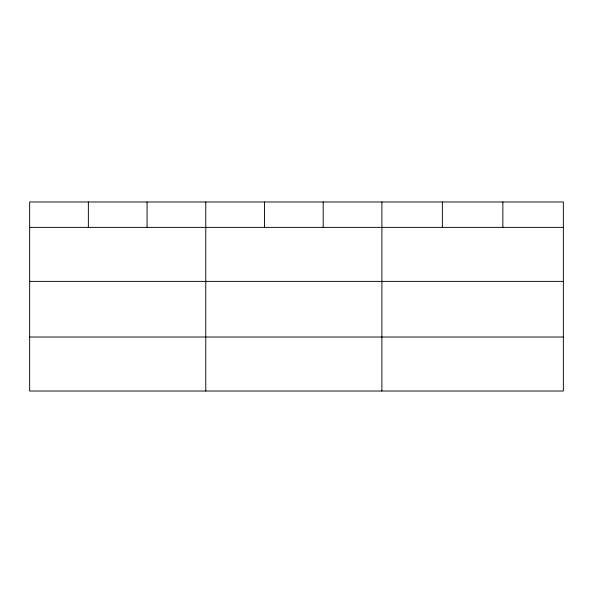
<?xml version="1.0" encoding="UTF-8"?>
<svg xmlns="http://www.w3.org/2000/svg" width="593" height="593" viewBox="0 0 593 593"><rect width="100%" height="100%" fill="white"/><g stroke="black" fill="none" stroke-linecap="round" stroke-linejoin="round"><path stroke-width="0.89" d="M563.35 281.379L563.35 201.976L29.65 201.976L29.65 391.024L563.35 391.024L563.35 281.379L29.65 281.379M29.65 227.371L563.35 227.371M29.65 337.024L563.35 337.024M502.864 201.976L502.864 227.371M442.378 201.976L442.378 227.371M381.892 201.976L381.892 391.024M323.185 201.976L323.185 227.371M264.478 201.976L264.478 227.371M205.771 201.976L205.771 391.024M147.064 201.976L147.064 227.371M88.357 201.976L88.357 227.371"/></g></svg>
